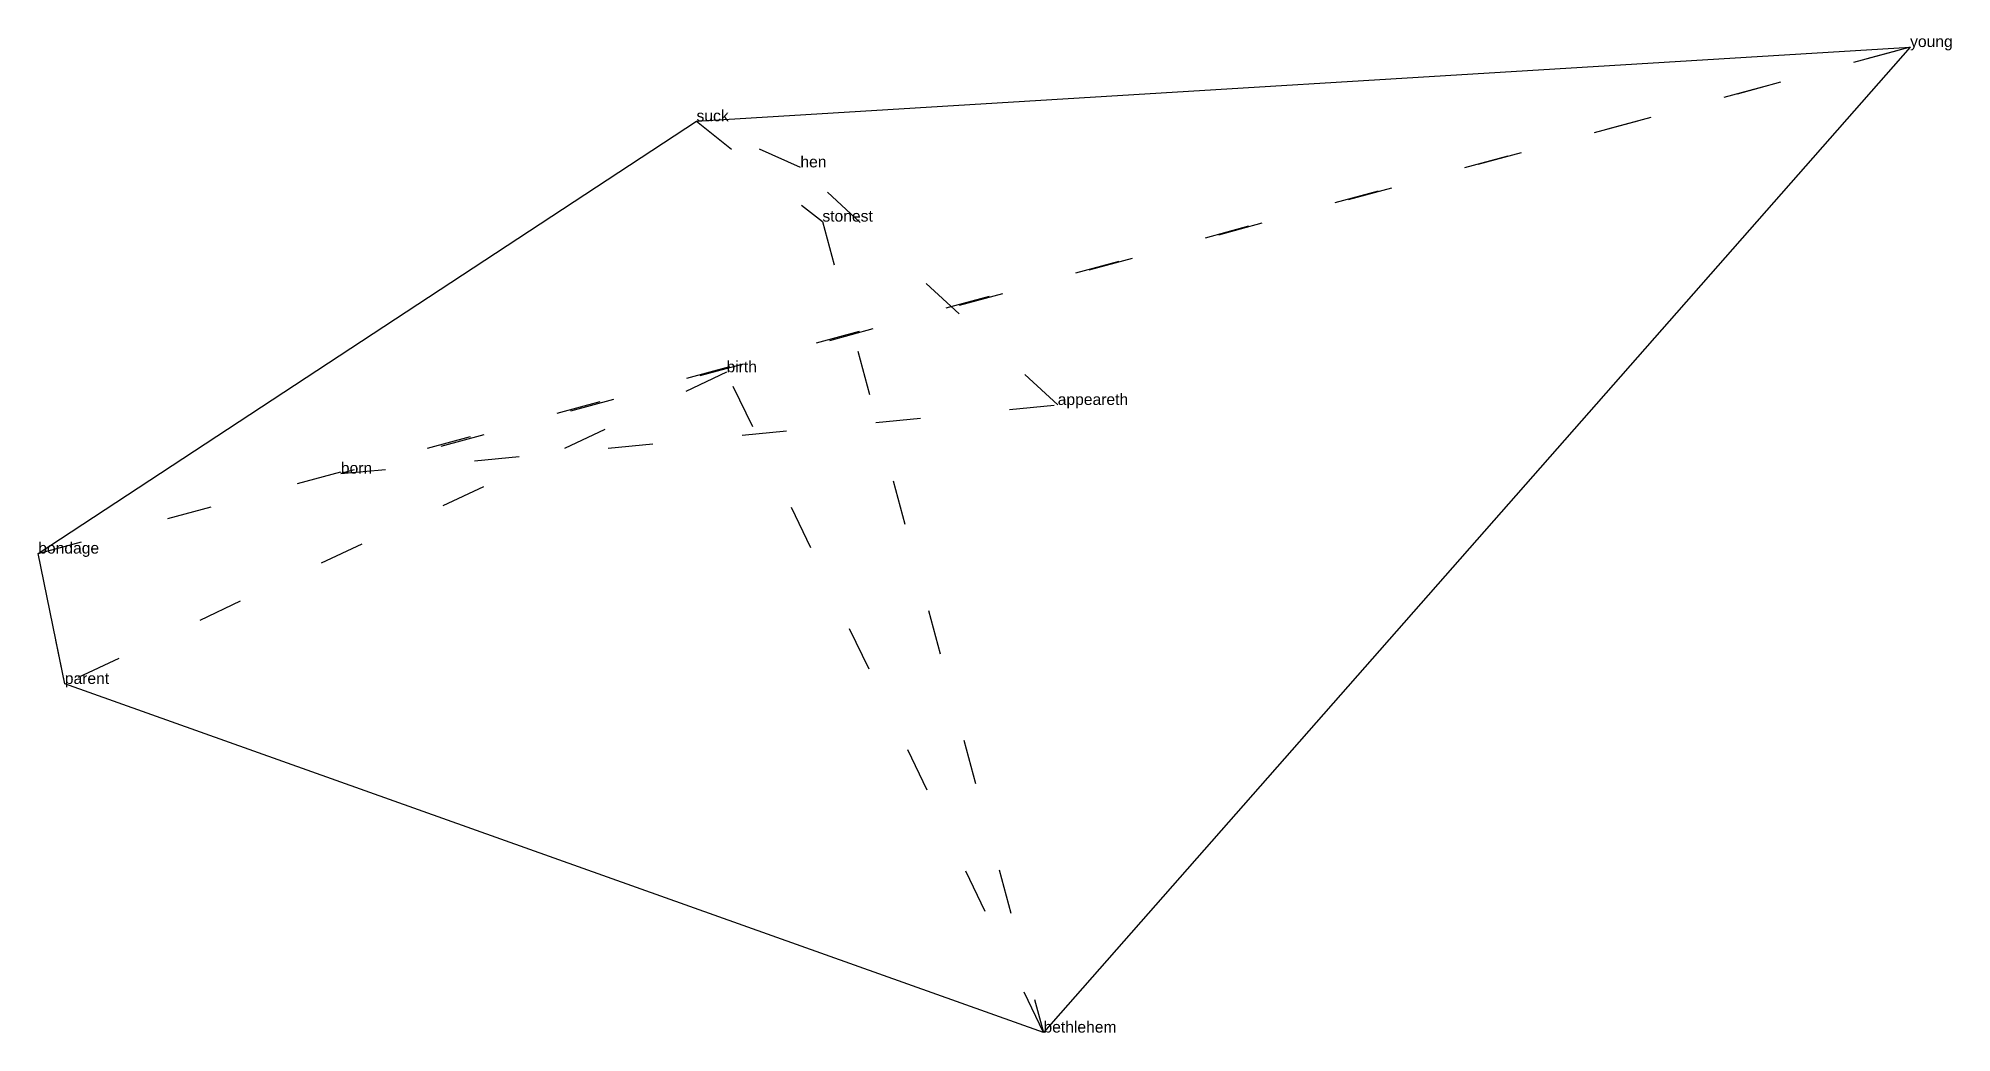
# Model space of a CAD drawing. Extents: x -1.12 to 3.15, y -1.91 to 0.31.
import ezdxf

# ---------------------------------------------------------------- set-up
doc = ezdxf.new("R2010")
doc.units = 0
doc.linetypes.add('DOT', pattern=[0.2, 0, -0.2])
doc.layers.add('TEXT', color=1, linetype='CONTINUOUS')
doc.styles.get("Standard").update_dxf_attribs({"font": 'arial.ttf'})

msp = doc.modelspace()

# ---------------------------------------------------------------- linework, layer by layer
at = {"layer": 'INTERNAL', "linetype": 'DOT'}
msp.add_polyline3d([(0.4189, -0.44, 0), (-1.0585, -1.1358, 0), (-1.1178, -0.8448, 0), (3.0617, 0.2861, 0), (-0.4422, -0.6663, 0), (1.1585, -0.513, 0), (0.5839, 0.0174, 0), (0.352, 0.1203, 0), (0.633, -0.1036, 0), (1.1267, -1.9141, 0), (0.4189, -0.44, 0)], close=True, dxfattribs=at)
at = {"layer": 'OUTLINE', "linetype": 'CONTINUOUS'}
msp.add_polyline3d([(1.1267, -1.9141, 0), (-1.0585, -1.1358, 0), (-1.1178, -0.8448, 0), (0.352, 0.1203, 0), (3.0617, 0.2861, 0), (1.1267, -1.9141, 0)], close=True, dxfattribs=at)

# ---------------------------------------------------------------- texts
at = {"layer": 'TEXT'}
for s, p in [('young', (3.0617, 0.2861)), ('suck', (0.352, 0.1203)), ('hen', (0.5839, 0.0174)), ('stonest', (0.633, -0.1036)), ('birth', (0.4189, -0.44)), ('appeareth', (1.1585, -0.513)), ('born', (-0.4422, -0.6663)), ('bondage', (-1.1178, -0.8448)), ('parent', (-1.0585, -1.1358)), ('bethlehem', (1.1267, -1.9141))]:
    msp.add_text(s, height=0.025, dxfattribs=at).set_placement(p)

doc.saveas('drawing.dxf')
